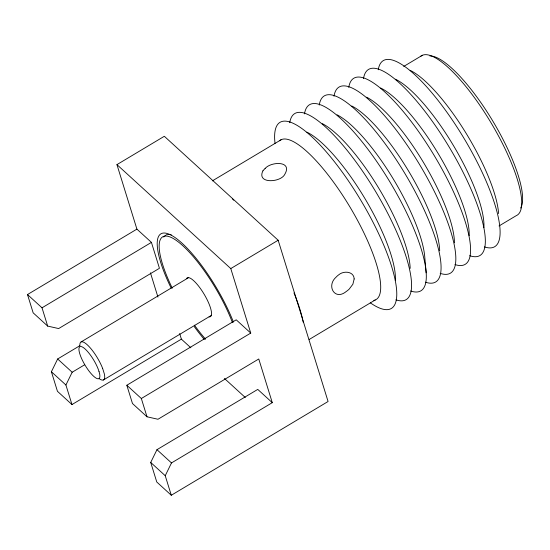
<?xml version="1.0" encoding="UTF-8"?>
<svg xmlns="http://www.w3.org/2000/svg" width="550" height="550" viewBox="0 0 550 550"><rect width="100%" height="100%" fill="white"/><g stroke="black" fill="none" stroke-linecap="round" stroke-linejoin="round"><path stroke-width="0.82" d="M190.871 347.806L181.383 339.137L71.974 404.566L57.448 391.304L51.398 371.752L57.654 358.978L79.722 345.778M71.974 404.566L65.917 385.014L72.174 372.24L84.679 364.76M171.291 495.261L156.771 481.999L150.714 462.447L156.97 449.68L257.764 389.4L272.284 402.662L171.49 462.935L165.234 475.709L171.291 495.261L328.082 401.5L278.163 240.247L164.326 136.283L116.944 164.622L136.909 229.123L151.429 242.385L159.445 268.29L58.657 328.563L47.678 326.095L33.158 312.833L27.5 294.553L136.909 229.123M262.914 170.83C256.334 184.126 280.658 182.579 284.735 174.419C293.04 160.517 270.834 161.439 265.059 168.568M163.68 237.029L165.543 235.366M212.355 180.881L281.373 139.604M403.728 66.44L422.393 55.275M27.5 294.553L42.02 307.808L151.429 242.385M81.139 341.901L188.616 277.633M116.944 164.622L230.78 268.579L278.163 240.247M103.421 379.974L211.633 315.26M126.816 385.248L236.225 319.818L250.745 333.08L141.336 398.509L126.816 385.248L132.481 403.528L147.001 416.79L157.974 419.258L258.768 358.985L272.284 402.662M309.155 339.501L375.244 299.977M499.029 225.954L516.257 215.655A92.964 25.135 59.1 0 0 490.476 121.859A92.964 25.135 59.1 0 0 420.544 56.464M166.162 234.809L169.751 234.396L171.318 234.898M224.414 378.434L245.293 397.506M57.654 358.978L72.174 372.24M156.97 449.68L171.49 462.935M51.398 371.752L65.917 385.014M150.714 462.447L165.234 475.709M102.623 368.376L104.363 373.973A22.055 5.961 59.1 0 1 99.172 378.62M230.78 268.579L250.745 333.08M179.651 333.541L181.383 339.137M150.439 272.821L157.946 297.089M141.336 398.509L147.001 416.79M42.02 307.808L47.678 326.095M426.147 272.827L424.827 257.709A92.964 25.135 59.1 0 0 392.04 176.942A92.964 25.135 59.1 0 0 337.074 114.833M429.921 55.949A89.492 24.193 59.1 0 1 493.226 121.77A89.492 24.193 59.1 0 1 520.575 208.072M378.276 69.761A108.433 29.315 59.1 0 1 463.918 138.194A108.433 29.315 59.1 0 1 484.447 246.881M395.436 79.214A92.964 25.135 59.1 0 1 453.447 145.585A92.964 25.135 59.1 0 1 483.89 227.652M363.516 78.588A108.433 29.315 59.1 0 1 449.158 147.022A108.433 29.315 59.1 0 1 469.693 255.709M410.19 70.393A92.964 25.135 59.1 0 1 465.396 132.137A92.964 25.135 59.1 0 1 498.609 213.586M348.762 87.409A108.433 29.315 59.1 0 1 434.404 155.843A108.433 29.315 59.1 0 1 454.939 264.529M366.589 97.185A92.964 25.135 59.1 0 1 422.957 161.597A92.964 25.135 59.1 0 1 454.451 242.791M334.008 96.236A108.433 29.315 59.1 0 1 419.65 164.67A108.433 29.315 59.1 0 1 440.186 273.35M380.683 88.041A92.964 25.135 59.1 0 1 438.226 153.629A92.964 25.135 59.1 0 1 469.178 235.661M204.263 339.377A73.851 19.965 59.1 0 1 194.239 326.569M171.174 288.131A73.851 19.965 59.1 0 1 171.524 235.352A73.851 19.965 59.1 0 1 233.434 322.114M351.835 106.012A92.964 25.135 59.1 0 1 407.729 169.654A92.964 25.135 59.1 0 1 439.677 250.724M232.602 199.093A92.964 25.135 59.1 0 1 233.736 200.186M293.975 292.93A92.964 25.135 59.1 0 1 302.665 319.639M302.823 320.382A92.964 25.135 59.1 0 1 303.16 322.08M279.531 140.793A92.964 25.135 59.1 0 1 350.845 208.505A92.964 25.135 59.1 0 1 373.814 300.431M262.948 170.837A13.613 7.693 -19.3 0 1 265.1 168.582M319.248 105.057A108.433 29.315 59.1 0 1 404.889 173.491A108.433 29.315 59.1 0 1 425.425 282.178M275.034 143.447A108.433 29.315 59.1 0 1 318.849 143.681A108.433 29.315 59.1 0 1 390.926 264.261A108.433 29.315 59.1 0 1 370.288 302.803M289.74 122.705A108.433 29.315 59.1 0 1 375.382 191.139A108.433 29.315 59.1 0 1 395.918 299.826M306.9 132.158A92.964 25.135 59.1 0 1 364.911 198.529A92.964 25.135 59.1 0 1 395.354 280.596M322.321 123.654A92.964 25.135 59.1 0 1 378.221 187.296A92.964 25.135 59.1 0 1 410.169 268.373M304.494 113.884A108.433 29.315 59.1 0 1 390.136 182.318A108.433 29.315 59.1 0 1 410.671 290.998M186.608 278.458A22.598 6.112 59.1 0 1 204.462 294.766A22.598 6.112 59.1 0 1 209.076 316.848M205.59 339.226A70.373 19.03 59.1 0 1 194.452 325.188M172.274 288.159A70.373 19.03 59.1 0 1 173.346 238.562A70.373 19.03 59.1 0 1 232.43 322.575M79.888 345.668A22.055 5.961 59.1 0 1 88.302 345.785A22.055 5.961 59.1 0 1 102.616 368.369M354.172 278.933L352.873 284.233L349.209 289.094A14.149 8.869 -44 0 1 346.335 291.431C334.771 301.097 326.178 285.821 336.022 277.228A14.176 11.241 -52.3 0 1 338.779 274.787C343.516 270.579 353.897 271.184 354.172 278.933M99 371.415L98.127 368.919A18.59 5.026 59.1 0 0 80.63 346.493A18.59 5.026 59.1 0 0 87.656 369.194A18.59 5.026 59.1 0 0 99.584 373.636L99 371.415"/></g></svg>
